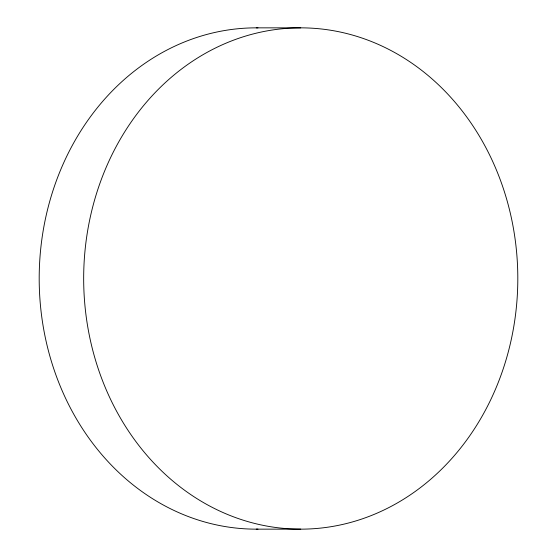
<?xml version="1.0" encoding="UTF-8"?>
<svg xmlns="http://www.w3.org/2000/svg" width="557" height="557" viewBox="0 0 557 557"><rect width="100%" height="100%" fill="white"/><g stroke="black" fill="none" stroke-linecap="round" stroke-linejoin="round"><path stroke-width="0.84" d="M256.262 27.85L300.738 27.85M256.262 529.15L300.738 529.15A250.65 217.07 90 0 0 488.726 153.175A250.65 217.07 90 0 0 112.751 153.175A250.65 217.07 90 0 0 300.738 529.15M257.968 529.143A250.65 217.07 -90 0 1 39.192 278.5A250.65 217.07 -90 0 1 257.968 27.857"/></g></svg>
